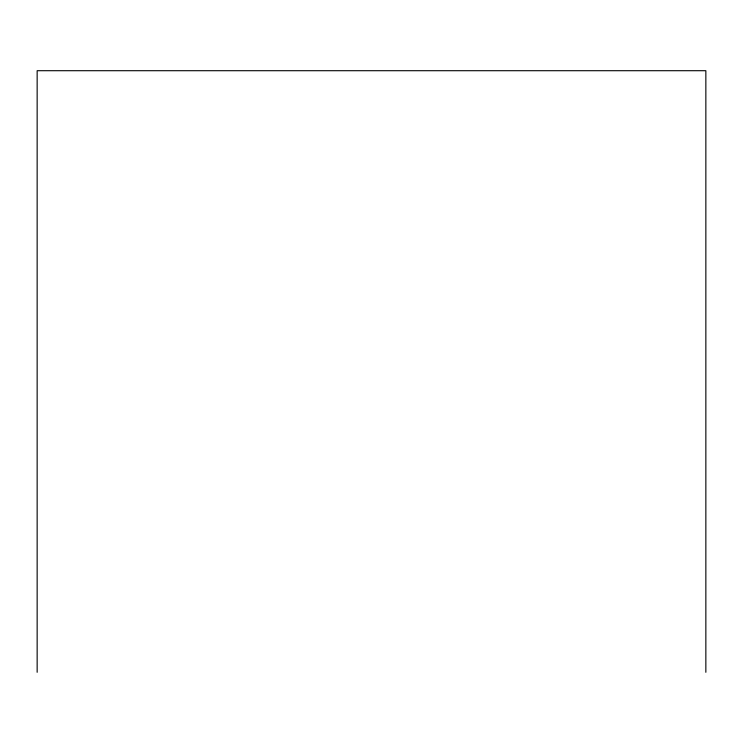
<?xml version="1.0" encoding="UTF-8"?>
<svg xmlns="http://www.w3.org/2000/svg" width="743" height="743" viewBox="0 0 743 743"><rect width="100%" height="100%" fill="white"/><g stroke="black" fill="none" stroke-linecap="round" stroke-linejoin="round"><path stroke-width="1.11" d="M705.85 672.294L705.85 70.706L37.15 70.706L37.15 672.294"/></g></svg>
